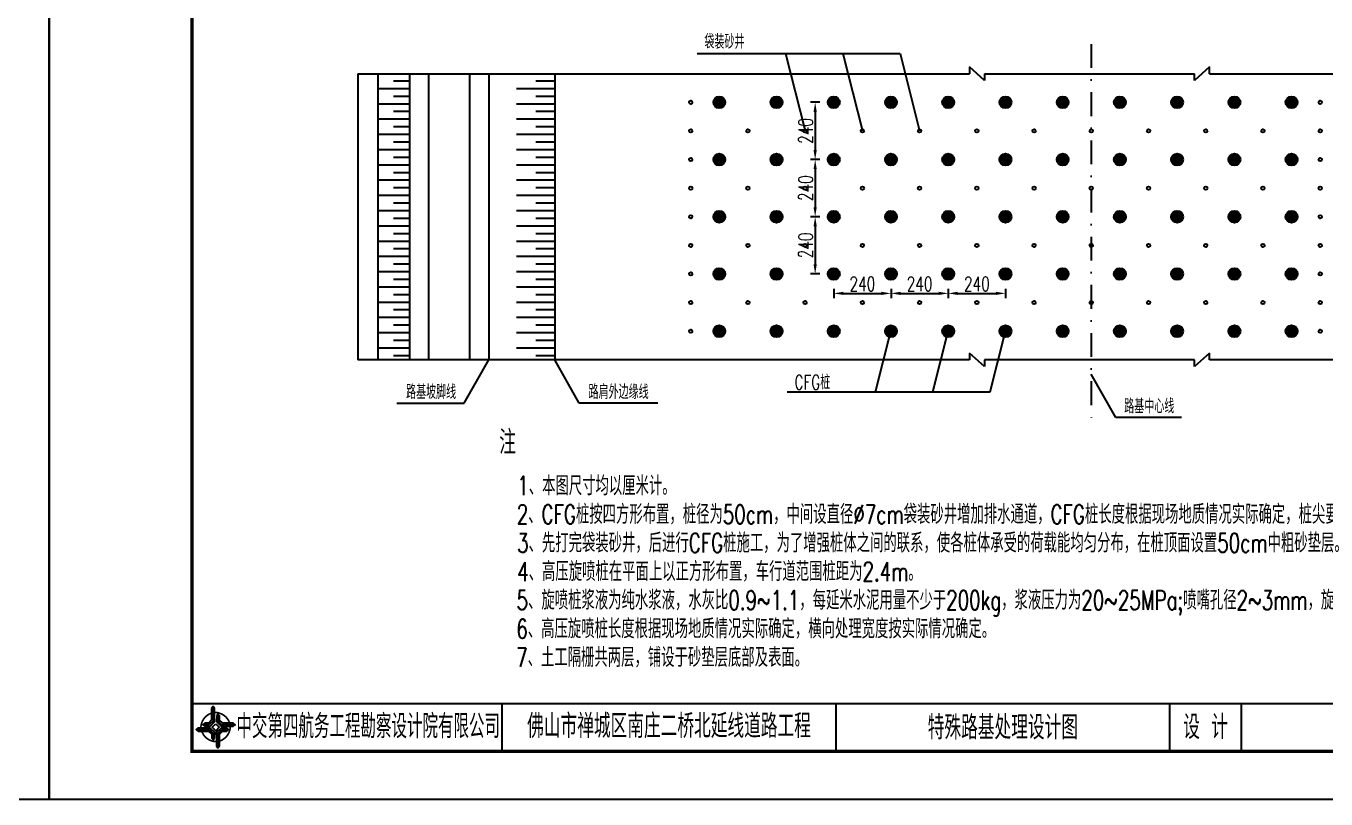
# Model space of a CAD drawing. Extents: x 216 to 3576, y 696 to 993.
# Drawn here: x 1891.2 to 2163.7, y 695.5 to 857.7 of the extents above; entities that cross this region are included whole.
import ezdxf
from ezdxf.enums import TextEntityAlignment as Align

# ---------------------------------------------------------------- set-up
doc = ezdxf.new("R2010")
doc.units = 0
doc.header["$LTSCALE"] = 5
doc.header["$PDMODE"] = 32
doc.header["$PDSIZE"] = 0.3
for name, pattern in [('DASHDOT', [1, 0.5, -0.25, 0, -0.25]), ('HIDDEN', [0.375, 0.25, -0.125]), ('RICAD_LTYPE1', [0])]:
    doc.linetypes.add(name, pattern=pattern)
doc.layers.get('0').update_dxf_attribs({"linetype": 'CONTINUOUS'})
doc.layers.get('DEFPOINTS').update_dxf_attribs({"linetype": 'RICAD_LTYPE1'})
for name, color, linetype in [('2', 2, 'HIDDEN'), ('YOLLOW', 2, 'CONTINUOUS'), ('图框', 7, 'CONTINUOUS'), ('尺寸标注', 4, 'CONTINUOUS'), ('文字', 7, 'CONTINUOUS'), ('次轮廓', 7, 'CONTINUOUS'), ('示坡线', 100, 'CONTINUOUS'), ('道路结构', 7, 'CONTINUOUS')]:
    doc.layers.add(name, color=color, linetype=linetype)
doc.styles.get("Standard").update_dxf_attribs({"font": 'simplex1.shx', "width": 0.7, "bigfont": 'hztxt.shx'})
doc.dimstyles.new('比例1：200', dxfattribs={"dimtxt": 3, "dimasz": 2, "dimexe": 1, "dimexo": 1, "dimgap": 0.5, "dimtad": 1, "dimlfac": 20, "dimzin": 13, "dimdsep": 46, "dimtxsty": 'Standard', "dimcen": -0.09, "dimclrd": 256, "dimclre": 256, "dimclrt": 7, "dimaunit": 1, "dimadec": 0, "dimazin": 0, "dimtfac": 0.0005, "dimtix": 1, "dimtmove": 2, "dimatfit": 3, "dimfxl": 0, "dimtolj": 1, "dimtzin": 13, "dimarcsym": 0})

# ---------------------------------------------------------------- blocks, each defined once
blk = doc.blocks.new('*D70')
at = {"layer": 'DEFPOINTS', "color": 0}
for p in [(2060.54, 803.56), (2072.54, 803.56), (2072.54, 801.57)]:
    blk.add_point(p, dxfattribs=at)
at = {"layer": '尺寸标注', "lineweight": -2}
for p, q in [((2060.54, 802.56), (2060.54, 800.57)), ((2062.54, 801.57), (2070.54, 801.57)), ((2072.54, 802.56), (2072.54, 800.57))]:
    blk.add_line(p, q, dxfattribs=at)
at = {"layer": '尺寸标注'}
for points in [[(2062.54, 801.91), (2062.54, 801.24), (2060.54, 801.57)], [(2070.54, 801.91), (2070.54, 801.24), (2072.54, 801.57)]]:
    blk.add_solid(points, dxfattribs=at)
at = {"layer": '尺寸标注', "color": 7, "insert": (2066.54, 803.57), "char_height": 3, "attachment_point": 5}
blk.add_mtext('\\A1;240', dxfattribs=at)
blk = doc.blocks.new('*D71')
at = {"layer": 'DEFPOINTS', "color": 0}
for p in [(2072.54, 803.56), (2084.54, 803.56), (2084.54, 801.57)]:
    blk.add_point(p, dxfattribs=at)
at = {"layer": '尺寸标注', "lineweight": -2}
for p, q in [((2072.54, 802.56), (2072.54, 800.57)), ((2074.54, 801.57), (2082.54, 801.57)), ((2084.54, 802.56), (2084.54, 800.57))]:
    blk.add_line(p, q, dxfattribs=at)
at = {"layer": '尺寸标注'}
for points in [[(2074.54, 801.91), (2074.54, 801.24), (2072.54, 801.57)], [(2082.54, 801.91), (2082.54, 801.24), (2084.54, 801.57)]]:
    blk.add_solid(points, dxfattribs=at)
at = {"layer": '尺寸标注', "color": 7, "insert": (2078.54, 803.57), "char_height": 3, "attachment_point": 5}
blk.add_mtext('\\A1;240', dxfattribs=at)
blk = doc.blocks.new('*D72')
at = {"layer": 'DEFPOINTS', "color": 0}
for p in [(2084.54, 803.56), (2096.54, 803.56), (2096.54, 801.57)]:
    blk.add_point(p, dxfattribs=at)
at = {"layer": '尺寸标注', "lineweight": -2}
for p, q in [((2084.54, 802.56), (2084.54, 800.57)), ((2086.54, 801.57), (2094.54, 801.57)), ((2096.54, 802.56), (2096.54, 800.57))]:
    blk.add_line(p, q, dxfattribs=at)
at = {"layer": '尺寸标注'}
for points in [[(2086.54, 801.91), (2086.54, 801.24), (2084.54, 801.57)], [(2094.54, 801.91), (2094.54, 801.24), (2096.54, 801.57)]]:
    blk.add_solid(points, dxfattribs=at)
at = {"layer": '尺寸标注', "color": 7, "insert": (2090.54, 803.57), "char_height": 3, "attachment_point": 5}
blk.add_mtext('\\A1;240', dxfattribs=at)
blk = doc.blocks.new('*D73')
at = {"layer": 'DEFPOINTS', "color": 0}
for p in [(2058.59, 841.64), (2056.64, 829.64), (2058.59, 829.64)]:
    blk.add_point(p, dxfattribs=at)
at = {"layer": '尺寸标注', "lineweight": -2}
for p, q in [((2057.59, 841.64), (2055.64, 841.64)), ((2056.64, 839.64), (2056.64, 831.64)), ((2057.59, 829.64), (2055.64, 829.64))]:
    blk.add_line(p, q, dxfattribs=at)
at = {"layer": '尺寸标注'}
for points in [[(2056.3, 839.64), (2056.97, 839.64), (2056.64, 841.64)], [(2056.3, 831.64), (2056.97, 831.64), (2056.64, 829.64)]]:
    blk.add_solid(points, dxfattribs=at)
at = {"layer": '尺寸标注', "color": 7, "insert": (2054.64, 835.64), "char_height": 3, "attachment_point": 5, "rotation": 90}
blk.add_mtext('\\A1;240', dxfattribs=at)
blk = doc.blocks.new('*D74')
at = {"layer": 'DEFPOINTS', "color": 0}
for p in [(2058.59, 829.64), (2056.64, 817.64), (2058.59, 817.64)]:
    blk.add_point(p, dxfattribs=at)
at = {"layer": '尺寸标注', "lineweight": -2}
for p, q in [((2057.59, 829.64), (2055.64, 829.64)), ((2056.64, 827.64), (2056.64, 819.64)), ((2057.59, 817.64), (2055.64, 817.64))]:
    blk.add_line(p, q, dxfattribs=at)
at = {"layer": '尺寸标注'}
for points in [[(2056.3, 827.64), (2056.97, 827.64), (2056.64, 829.64)], [(2056.3, 819.64), (2056.97, 819.64), (2056.64, 817.64)]]:
    blk.add_solid(points, dxfattribs=at)
at = {"layer": '尺寸标注', "color": 7, "insert": (2054.64, 823.64), "char_height": 3, "attachment_point": 5, "rotation": 90}
blk.add_mtext('\\A1;240', dxfattribs=at)
blk = doc.blocks.new('*D75')
at = {"layer": 'DEFPOINTS', "color": 0}
for p in [(2058.59, 817.64), (2056.64, 805.64), (2058.59, 805.64)]:
    blk.add_point(p, dxfattribs=at)
at = {"layer": '尺寸标注', "lineweight": -2}
for p, q in [((2057.59, 817.64), (2055.64, 817.64)), ((2056.64, 815.64), (2056.64, 807.64)), ((2057.59, 805.64), (2055.64, 805.64))]:
    blk.add_line(p, q, dxfattribs=at)
at = {"layer": '尺寸标注'}
for points in [[(2056.3, 815.64), (2056.97, 815.64), (2056.64, 817.64)], [(2056.3, 807.64), (2056.97, 807.64), (2056.64, 805.64)]]:
    blk.add_solid(points, dxfattribs=at)
at = {"layer": '尺寸标注', "color": 7, "insert": (2054.64, 811.64), "char_height": 3, "attachment_point": 5, "rotation": 90}
blk.add_mtext('\\A1;240', dxfattribs=at)
blk = doc.blocks.new('series')
at = {"width": 0.75}
for tag, height, p in [('页码', 4, (-35, -19)), ('图名', 5, (-220, -282)), ('图号', 5, (-20, -282))]:
    blk.add_attdef(tag, text='', height=height, dxfattribs=at).set_placement(p, align=Align.MIDDLE_CENTER)
blk = doc.blocks.new('tb')
at = {"lineweight": -3}
h = blk.add_hatch(color=256, dxfattribs=at)
h.paths.add_polyline_path([(-1.23, -0.13), (-3.78, -0.14), (-4.14, -0.41), (-1.4, -0.44), (-0.56, -1.24), (-0.54, -2.62), (-0.27, -2.2), (-0.26, -1.06)])
h.paths.add_polyline_path([(0.13, -1.08), (0.14, -3.86), (0.41, -4.26), (0.44, -1.24), (1.25, -0.43), (2.66, -0.43), (2.26, -0.16), (1.07, -0.15)])
h.paths.add_polyline_path([(1.08, 0.3), (3.62, 0.3), (4.02, 0.56), (1.25, 0.57), (0.43, 1.39), (0.43, 2.8), (0.16, 2.41), (0.15, 1.24)])
h.paths.add_polyline_path([(-0.28, 1.21), (-0.28, 3.99), (-0.56, 4.39), (-0.57, 1.41), (-1.38, 0.6), (-2.74, 0.56), (-2.33, 0.3), (-1.2, 0.29)])
for p, q in [((-0.56, 4.39), (-0.57, 1.41)), ((0.43, 2.8), (0.43, 1.39)), ((-1.38, 0.6), (-2.74, 0.56)), ((-0.57, 1.41), (-1.38, 0.6)), ((0.43, 1.39), (1.25, 0.57)), ((1.25, 0.57), (4.02, 0.56)), ((-4.14, -0.41), (-1.4, -0.44)), ((-1.4, -0.44), (-0.56, -1.24)), ((-0.56, -1.24), (-0.54, -2.62)), ((0.41, -4.26), (0.44, -1.24)), ((0.44, -1.24), (1.25, -0.43)), ((1.25, -0.43), (2.66, -0.43))]:
    blk.add_line(p, q, dxfattribs=at)
at = {"lineweight": -3, "const_width": 0.35, "flags": 128}
for points in [[(-0.9, 3.02, 0.324167), (-3.16, -0.14)], [(2.88, 0.92, 0.324403), (-0.24, 3.15)], [(0.75, -2.86, 0.325418), (3.02, 0.26)], [(-2.98, -0.76, 0.322976), (0.14, -2.98)]]:
    blk.add_lwpolyline(points, format="xyb", dxfattribs=at)
at = {"lineweight": -3, "flags": 128}
for points in [[(-0.9, 3.99), (-0.9, 1.58), (-1.53, 0.91), (-2.34, 0.91), (-2.74, 0.56), (-2.33, 0.3), (-1.2, 0.29), (-0.28, 1.21), (-0.28, 3.99), (-0.56, 4.39)], [(3.62, 0.92), (1.43, 0.92), (0.77, 1.54), (0.77, 2.38), (0.43, 2.8), (0.16, 2.41), (0.15, 1.24), (1.08, 0.3), (3.62, 0.3), (4.02, 0.56)], [(-0.04, 0.77), (0.68, 0.04), (-0.04, -0.69), (-0.77, 0.05)], [(-3.73, -0.76), (-1.54, -0.76), (-0.89, -1.39), (-0.89, -2.21), (-0.54, -2.62), (-0.27, -2.2), (-0.26, -1.06), (-1.23, -0.13), (-3.78, -0.14), (-4.14, -0.41)], [(0.75, -3.85), (0.75, -1.43), (1.4, -0.78), (2.26, -0.78), (2.66, -0.43), (2.26, -0.16), (1.07, -0.15), (0.13, -1.08), (0.14, -3.86), (0.41, -4.26)]]:
    blk.add_lwpolyline(points, close=True, dxfattribs=at)
blk = doc.blocks.new('123')
at = {"color": 7}
blk.add_lwpolyline([(635.99, 695.53), (635.99, 992.53), (215.99, 992.53), (215.99, 695.53)], close=True, dxfattribs=at)

msp = doc.modelspace()

# ---------------------------------------------------------------- hatches: boundary and pattern name
at = {"layer": '尺寸标注'}
h = msp.add_hatch(color=1, dxfattribs=at)
edge = h.paths.add_edge_path()
edge.add_arc((2036.53698, 841.64027), 1.25, 0, 360)
h = msp.add_hatch(color=1, dxfattribs=at)
edge = h.paths.add_edge_path()
edge.add_arc((2048.53698, 841.64027), 1.25, 0, 360)
h = msp.add_hatch(color=1, dxfattribs=at)
edge = h.paths.add_edge_path()
edge.add_arc((2060.53698, 841.64027), 1.25, 0, 360)
h = msp.add_hatch(color=1, dxfattribs=at)
edge = h.paths.add_edge_path()
edge.add_arc((2072.53698, 841.64027), 1.25, 0, 360)
h = msp.add_hatch(color=1, dxfattribs=at)
edge = h.paths.add_edge_path()
edge.add_arc((2084.53698, 841.64027), 1.25, 0, 360)
h = msp.add_hatch(color=1, dxfattribs=at)
edge = h.paths.add_edge_path()
edge.add_arc((2096.53698, 841.64027), 1.25, 0, 360)
h = msp.add_hatch(color=1, dxfattribs=at)
edge = h.paths.add_edge_path()
edge.add_arc((2108.53698, 841.64027), 1.25, 0, 360)
h = msp.add_hatch(color=1, dxfattribs=at)
edge = h.paths.add_edge_path()
edge.add_arc((2120.53698, 841.64027), 1.25, 0, 360)
h = msp.add_hatch(color=1, dxfattribs=at)
edge = h.paths.add_edge_path()
edge.add_arc((2132.53698, 841.64027), 1.25, 0, 360)
h = msp.add_hatch(color=1, dxfattribs=at)
edge = h.paths.add_edge_path()
edge.add_arc((2144.53698, 841.64027), 1.25, 0, 360)
h = msp.add_hatch(color=1, dxfattribs=at)
edge = h.paths.add_edge_path()
edge.add_arc((2156.53698, 841.64027), 1.25, 0, 360)
h = msp.add_hatch(color=1, dxfattribs=at)
edge = h.paths.add_edge_path()
edge.add_arc((2036.53698, 829.64027), 1.25, 0, 360)
h = msp.add_hatch(color=1, dxfattribs=at)
edge = h.paths.add_edge_path()
edge.add_arc((2048.53698, 829.64027), 1.25, 0, 360)
h = msp.add_hatch(color=1, dxfattribs=at)
edge = h.paths.add_edge_path()
edge.add_arc((2060.53698, 829.64027), 1.25, 0, 360)
h = msp.add_hatch(color=1, dxfattribs=at)
edge = h.paths.add_edge_path()
edge.add_arc((2072.53698, 829.64027), 1.25, 0, 360)
h = msp.add_hatch(color=1, dxfattribs=at)
edge = h.paths.add_edge_path()
edge.add_arc((2084.53698, 829.64027), 1.25, 0, 360)
h = msp.add_hatch(color=1, dxfattribs=at)
edge = h.paths.add_edge_path()
edge.add_arc((2096.53698, 829.64027), 1.25, 0, 360)
h = msp.add_hatch(color=1, dxfattribs=at)
edge = h.paths.add_edge_path()
edge.add_arc((2108.53698, 829.64027), 1.25, 0, 360)
h = msp.add_hatch(color=1, dxfattribs=at)
edge = h.paths.add_edge_path()
edge.add_arc((2120.53698, 829.64027), 1.25, 0, 360)
h = msp.add_hatch(color=1, dxfattribs=at)
edge = h.paths.add_edge_path()
edge.add_arc((2132.53698, 829.64027), 1.25, 0, 360)
h = msp.add_hatch(color=1, dxfattribs=at)
edge = h.paths.add_edge_path()
edge.add_arc((2144.53698, 829.64027), 1.25, 0, 360)
h = msp.add_hatch(color=1, dxfattribs=at)
edge = h.paths.add_edge_path()
edge.add_arc((2156.53698, 829.64027), 1.25, 0, 360)
h = msp.add_hatch(color=1, dxfattribs=at)
edge = h.paths.add_edge_path()
edge.add_arc((2036.53698, 817.64027), 1.25, 0, 360)
h = msp.add_hatch(color=1, dxfattribs=at)
edge = h.paths.add_edge_path()
edge.add_arc((2048.53698, 817.64027), 1.25, 0, 360)
h = msp.add_hatch(color=1, dxfattribs=at)
edge = h.paths.add_edge_path()
edge.add_arc((2060.53698, 817.64027), 1.25, 0, 360)
h = msp.add_hatch(color=1, dxfattribs=at)
edge = h.paths.add_edge_path()
edge.add_arc((2072.53698, 817.64027), 1.25, 0, 360)
h = msp.add_hatch(color=1, dxfattribs=at)
edge = h.paths.add_edge_path()
edge.add_arc((2084.53698, 817.64027), 1.25, 0, 360)
h = msp.add_hatch(color=1, dxfattribs=at)
edge = h.paths.add_edge_path()
edge.add_arc((2096.53698, 817.64027), 1.25, 0, 360)
h = msp.add_hatch(color=1, dxfattribs=at)
edge = h.paths.add_edge_path()
edge.add_arc((2108.53698, 817.64027), 1.25, 0, 360)
h = msp.add_hatch(color=1, dxfattribs=at)
edge = h.paths.add_edge_path()
edge.add_arc((2120.53698, 817.64027), 1.25, 0, 360)
h = msp.add_hatch(color=1, dxfattribs=at)
edge = h.paths.add_edge_path()
edge.add_arc((2132.53698, 817.64027), 1.25, 0, 360)
h = msp.add_hatch(color=1, dxfattribs=at)
edge = h.paths.add_edge_path()
edge.add_arc((2144.53698, 817.64027), 1.25, 0, 360)
h = msp.add_hatch(color=1, dxfattribs=at)
edge = h.paths.add_edge_path()
edge.add_arc((2156.53698, 817.64027), 1.25, 0, 360)
h = msp.add_hatch(color=1, dxfattribs=at)
edge = h.paths.add_edge_path()
edge.add_arc((2036.53698, 805.64027), 1.25, 0, 360)
h = msp.add_hatch(color=1, dxfattribs=at)
edge = h.paths.add_edge_path()
edge.add_arc((2048.53698, 805.64027), 1.25, 0, 360)
h = msp.add_hatch(color=1, dxfattribs=at)
edge = h.paths.add_edge_path()
edge.add_arc((2060.53698, 805.64027), 1.25, 0, 360)
h = msp.add_hatch(color=1, dxfattribs=at)
edge = h.paths.add_edge_path()
edge.add_arc((2072.53698, 805.64027), 1.25, 0, 360)
h = msp.add_hatch(color=1, dxfattribs=at)
edge = h.paths.add_edge_path()
edge.add_arc((2084.53698, 805.64027), 1.25, 0, 360)
h = msp.add_hatch(color=1, dxfattribs=at)
edge = h.paths.add_edge_path()
edge.add_arc((2096.53698, 805.64027), 1.25, 0, 360)
h = msp.add_hatch(color=1, dxfattribs=at)
edge = h.paths.add_edge_path()
edge.add_arc((2108.53698, 805.64027), 1.25, 0, 360)
h = msp.add_hatch(color=1, dxfattribs=at)
edge = h.paths.add_edge_path()
edge.add_arc((2120.53698, 805.64027), 1.25, 0, 360)
h = msp.add_hatch(color=1, dxfattribs=at)
edge = h.paths.add_edge_path()
edge.add_arc((2132.53698, 805.64027), 1.25, 0, 360)
h = msp.add_hatch(color=1, dxfattribs=at)
edge = h.paths.add_edge_path()
edge.add_arc((2144.53698, 805.64027), 1.25, 0, 360)
h = msp.add_hatch(color=1, dxfattribs=at)
edge = h.paths.add_edge_path()
edge.add_arc((2156.53698, 805.64027), 1.25, 0, 360)
h = msp.add_hatch(color=1, dxfattribs=at)
edge = h.paths.add_edge_path()
edge.add_arc((2036.53698, 793.64027), 1.25, 0, 360)
h = msp.add_hatch(color=1, dxfattribs=at)
edge = h.paths.add_edge_path()
edge.add_arc((2048.53698, 793.64027), 1.25, 0, 360)
h = msp.add_hatch(color=1, dxfattribs=at)
edge = h.paths.add_edge_path()
edge.add_arc((2060.53698, 793.64027), 1.25, 0, 360)
h = msp.add_hatch(color=1, dxfattribs=at)
edge = h.paths.add_edge_path()
edge.add_arc((2072.53698, 793.64027), 1.25, 0, 360)
h = msp.add_hatch(color=1, dxfattribs=at)
edge = h.paths.add_edge_path()
edge.add_arc((2084.53698, 793.64027), 1.25, 0, 360)
h = msp.add_hatch(color=1, dxfattribs=at)
edge = h.paths.add_edge_path()
edge.add_arc((2096.53698, 793.64027), 1.25, 0, 360)
h = msp.add_hatch(color=1, dxfattribs=at)
edge = h.paths.add_edge_path()
edge.add_arc((2108.53698, 793.64027), 1.25, 0, 360)
h = msp.add_hatch(color=1, dxfattribs=at)
edge = h.paths.add_edge_path()
edge.add_arc((2120.53698, 793.64027), 1.25, 0, 360)
h = msp.add_hatch(color=1, dxfattribs=at)
edge = h.paths.add_edge_path()
edge.add_arc((2132.53698, 793.64027), 1.25, 0, 360)
h = msp.add_hatch(color=1, dxfattribs=at)
edge = h.paths.add_edge_path()
edge.add_arc((2144.53698, 793.64027), 1.25, 0, 360)
h = msp.add_hatch(color=1, dxfattribs=at)
edge = h.paths.add_edge_path()
edge.add_arc((2156.53698, 793.64027), 1.25, 0, 360)

# ---------------------------------------------------------------- linework, layer by layer
at = {"color": 2}
for p, q in [((2031.90755, 851.87765), (2074.43216, 851.87765)), ((2050.43216, 851.87765), (2054.53698, 835.64027)), ((2062.43216, 851.87765), (2066.53698, 835.64027)), ((2074.43216, 851.87765), (2078.53698, 835.64027)), ((2069.3178, 780.90622), (2072.53698, 793.64027)), ((2081.3178, 780.90622), (2084.53698, 793.64027)), ((2093.3178, 780.90622), (2096.53698, 793.64027)), ((1983.07459, 778.53601), (1988.19781, 787.64027)), ((2007.16019, 778.53601), (2002.03698, 787.64027)), ((2119.66019, 775.53955), (2114.53698, 784.64382)), ((2050.7932, 780.90622), (2093.3178, 780.90622)), ((1968.95333, 778.53601), (1983.07459, 778.53601)), ((2023.64848, 778.53601), (2007.16019, 778.53601)), ((2133.45728, 775.53955), (2119.66019, 775.53955))]:
    msp.add_line(p, q, dxfattribs=at)
for p, q in [((1960.74575, 847.64027), (1960.74575, 787.64027)), ((1964.91588, 847.64027), (1964.91588, 787.64027)), ((1971.58548, 847.64027), (1971.58548, 787.64027)), ((1975.58548, 847.64027), (1975.58548, 787.64027)), ((1984.14836, 847.64027), (1984.14836, 787.64027)), ((1988.19781, 847.64027), (1988.19781, 787.64027))]:
    msp.add_line(p, q)
for centre in [(2036.53698, 841.64027), (2048.53698, 841.64027), (2060.53698, 841.64027), (2072.53698, 841.64027), (2084.53698, 841.64027), (2096.53698, 841.64027), (2108.53698, 841.64027), (2120.53698, 841.64027), (2132.53698, 841.64027), (2144.53698, 841.64027), (2156.53698, 841.64027), (2036.53698, 829.64027), (2048.53698, 829.64027), (2060.53698, 829.64027), (2072.53698, 829.64027), (2084.53698, 829.64027), (2096.53698, 829.64027), (2108.53698, 829.64027), (2120.53698, 829.64027), (2132.53698, 829.64027), (2144.53698, 829.64027), (2156.53698, 829.64027), (2036.53698, 817.64027), (2048.53698, 817.64027), (2060.53698, 817.64027), (2072.53698, 817.64027), (2084.53698, 817.64027), (2096.53698, 817.64027), (2108.53698, 817.64027), (2120.53698, 817.64027), (2132.53698, 817.64027), (2144.53698, 817.64027), (2156.53698, 817.64027), (2036.53698, 805.64027), (2048.53698, 805.64027), (2060.53698, 805.64027), (2072.53698, 805.64027), (2084.53698, 805.64027), (2096.53698, 805.64027), (2108.53698, 805.64027), (2120.53698, 805.64027), (2132.53698, 805.64027), (2144.53698, 805.64027), (2156.53698, 805.64027), (2036.53698, 793.64027), (2048.53698, 793.64027), (2060.53698, 793.64027), (2072.53698, 793.64027), (2084.53698, 793.64027), (2096.53698, 793.64027), (2108.53698, 793.64027), (2120.53698, 793.64027), (2132.53698, 793.64027), (2144.53698, 793.64027), (2156.53698, 793.64027)]:
    msp.add_circle(centre, 1.25)
at = {"layer": '2', "linetype": 'DASHDOT', "ltscale": 2}
msp.add_line((2114.53698, 853.84138), (2114.53698, 774.23512), dxfattribs=at)
at = {"layer": 'YOLLOW'}
for p, q in [((2092.1085, 846.22594), (2088.9826, 849.05461)), ((2088.9826, 849.05461), (2088.9826, 847.64027)), ((2139.31773, 849.05461), (2136.19183, 846.22594)), ((2139.31773, 847.64027), (2139.31773, 849.05461)), ((1960.74575, 847.64027), (2088.9826, 847.64027)), ((2092.1085, 847.64027), (2136.19183, 847.64027)), ((2092.1085, 847.64027), (2092.1085, 846.22594)), ((2136.19183, 846.22594), (2136.19183, 847.64027)), ((2139.31773, 847.64027), (2268.3282, 847.64027)), ((2092.1085, 786.22594), (2088.9826, 789.05461)), ((2088.9826, 789.05461), (2088.9826, 787.64027)), ((2139.31773, 789.05461), (2136.19183, 786.22594)), ((2139.31773, 787.64027), (2139.31773, 789.05461)), ((2088.9826, 787.64027), (1960.74575, 787.64027)), ((2136.19183, 787.64027), (2092.1085, 787.64027)), ((2092.1085, 787.64027), (2092.1085, 786.22594)), ((2136.19183, 786.22594), (2136.19183, 787.64027)), ((2268.3282, 787.64027), (2139.31773, 787.64027))]:
    msp.add_line(p, q, dxfattribs=at)
at = {"layer": '图框'}
for points, const_width in [([(2305.99162, 982.52876), (1925.99162, 982.52876), (1925.99162, 705.52876), (2305.99162, 705.52876), (2305.99162, 982.52876)], 0.7), ([(1925.99162, 715.52876), (2305.99162, 715.52876)], 0.4), ([(1990.99162, 715.52876), (1990.99162, 705.52876)], 0.4), ([(2060.99162, 705.52876), (2060.99162, 715.52876)], 0.4), ([(2130.99162, 705.52876), (2130.99162, 715.52876)], 0.4), ([(2145.99162, 705.52876), (2145.99162, 715.52876)], 0.4)]:
    msp.add_lwpolyline(points, dxfattribs=dict(at, const_width=const_width))
at = {"layer": '次轮廓'}
for centre in [(2030.53698, 841.64027), (2162.54836, 841.64027), (2030.53698, 835.64027), (2042.53698, 835.64027), (2042.53698, 835.64027), (2054.53698, 835.64027), (2054.53698, 835.64027), (2066.53698, 835.64027), (2078.53698, 835.64027), (2090.53698, 835.64027), (2102.53698, 835.64027), (2114.53698, 835.64027), (2126.53698, 835.64027), (2138.53698, 835.64027), (2150.53698, 835.64027), (2162.54836, 835.64027), (2030.53698, 829.64027), (2162.54836, 829.64027), (2030.53698, 823.64027), (2042.53698, 823.64027), (2054.53698, 823.64027), (2066.53698, 823.64027), (2078.53698, 823.64027), (2090.53698, 823.64027), (2102.53698, 823.64027), (2114.53698, 823.64027), (2126.53698, 823.64027), (2138.53698, 823.64027), (2150.53698, 823.64027), (2162.54836, 823.64027), (2030.53698, 817.64027), (2162.54836, 817.64027), (2030.53698, 811.64027), (2042.53698, 811.64027), (2054.53698, 811.64027), (2066.53698, 811.64027), (2078.53698, 811.64027), (2090.53698, 811.64027), (2102.53698, 811.64027), (2114.53698, 811.64027), (2126.53698, 811.64027), (2138.53698, 811.64027), (2150.53698, 811.64027), (2162.54836, 811.64027), (2030.53698, 805.64027), (2162.54836, 805.64027), (2030.53698, 799.64027), (2042.53698, 799.64027), (2054.53698, 799.64027), (2066.53698, 799.64027), (2078.53698, 799.64027), (2090.53698, 799.64027), (2102.53698, 799.64027), (2114.53698, 799.64027), (2126.53698, 799.64027), (2138.53698, 799.64027), (2150.53698, 799.64027), (2162.54836, 799.64027), (2030.53698, 793.64027), (2162.54836, 793.64027)]:
    msp.add_circle(centre, 0.35, dxfattribs=at)
at = {"layer": '示坡线'}
for p, q in [((1971.58548, 846.08769), (1968.25068, 846.08769)), ((2002.03698, 846.08769), (1998.03698, 846.08769)), ((1971.58548, 844.48769), (1964.91588, 844.48769)), ((1971.58548, 842.88769), (1968.25068, 842.88769)), ((2002.03698, 844.48769), (1994.03698, 844.48769)), ((2002.03698, 842.88769), (1998.03698, 842.88769)), ((1971.58548, 841.28769), (1964.91588, 841.28769)), ((1971.58548, 839.68769), (1968.25068, 839.68769)), ((2002.03698, 841.28769), (1994.03698, 841.28769)), ((2002.03698, 839.68769), (1998.03698, 839.68769)), ((1971.58548, 838.08769), (1964.91588, 838.08769)), ((2002.03698, 838.08769), (1994.03698, 838.08769)), ((1971.58548, 834.88769), (1964.91588, 834.88769)), ((1971.58548, 836.48769), (1968.25068, 836.48769)), ((2002.03698, 834.88769), (1994.03698, 834.88769)), ((2002.03698, 836.48769), (1998.03698, 836.48769)), ((1971.58548, 831.68769), (1964.91588, 831.68769)), ((1971.58548, 833.28769), (1968.25068, 833.28769)), ((2002.03698, 831.68769), (1994.03698, 831.68769)), ((2002.03698, 833.28769), (1998.03698, 833.28769)), ((1971.58548, 830.08769), (1968.25068, 830.08769)), ((2002.03698, 830.08769), (1998.03698, 830.08769)), ((1971.58548, 828.48769), (1964.91588, 828.48769)), ((1971.58548, 826.88769), (1968.25068, 826.88769)), ((2002.03698, 828.48769), (1994.03698, 828.48769)), ((2002.03698, 826.88769), (1998.03698, 826.88769)), ((1971.58548, 825.28769), (1964.91588, 825.28769)), ((1971.58548, 823.68769), (1968.25068, 823.68769)), ((2002.03698, 825.28769), (1994.03698, 825.28769)), ((2002.03698, 823.68769), (1998.03698, 823.68769)), ((1971.58548, 822.08769), (1964.91588, 822.08769)), ((1971.58548, 820.48769), (1968.25068, 820.48769)), ((2002.03698, 822.08769), (1994.03698, 822.08769)), ((2002.03698, 820.48769), (1998.03698, 820.48769)), ((1971.58548, 818.88769), (1964.91588, 818.88769)), ((2002.03698, 818.88769), (1994.03698, 818.88769)), ((1971.58548, 815.68769), (1964.91588, 815.68769)), ((1971.58548, 817.28769), (1968.25068, 817.28769)), ((2002.03698, 815.68769), (1994.03698, 815.68769)), ((2002.03698, 817.28769), (1998.03698, 817.28769)), ((1971.58548, 812.48769), (1964.91588, 812.48769)), ((1971.58548, 814.08769), (1968.25068, 814.08769)), ((2002.03698, 812.48769), (1994.03698, 812.48769)), ((2002.03698, 814.08769), (1998.03698, 814.08769)), ((1971.58548, 810.88769), (1968.25068, 810.88769)), ((2002.03698, 810.88769), (1998.03698, 810.88769)), ((1971.58548, 809.28769), (1964.91588, 809.28769)), ((1971.58548, 807.68769), (1968.25068, 807.68769)), ((2002.03698, 809.28769), (1994.03698, 809.28769)), ((2002.03698, 807.68769), (1998.03698, 807.68769)), ((1971.58548, 806.08769), (1964.91588, 806.08769)), ((1971.58548, 804.48769), (1968.25068, 804.48769)), ((2002.03698, 806.08769), (1994.03698, 806.08769)), ((2002.03698, 804.48769), (1998.03698, 804.48769)), ((1971.58548, 802.88769), (1964.91588, 802.88769)), ((2002.03698, 802.88769), (1994.03698, 802.88769)), ((1971.58548, 799.68769), (1964.91588, 799.68769)), ((1971.58548, 801.28769), (1968.25068, 801.28769)), ((2002.03698, 799.68769), (1994.03698, 799.68769)), ((2002.03698, 801.28769), (1998.03698, 801.28769)), ((1971.58548, 796.48769), (1964.91588, 796.48769)), ((1971.58548, 798.08769), (1968.25068, 798.08769)), ((2002.03698, 796.48769), (1994.03698, 796.48769)), ((2002.03698, 798.08769), (1998.03698, 798.08769)), ((1971.58548, 793.28769), (1964.91588, 793.28769)), ((1971.58548, 794.88769), (1968.25068, 794.88769)), ((2002.03698, 793.28769), (1994.03698, 793.28769)), ((2002.03698, 794.88769), (1998.03698, 794.88769)), ((1971.58548, 791.68769), (1968.25068, 791.68769)), ((2002.03698, 791.68769), (1998.03698, 791.68769)), ((1971.58548, 790.08769), (1964.91588, 790.08769)), ((1971.58548, 788.48769), (1968.25068, 788.48769)), ((2002.03698, 790.08769), (1994.03698, 790.08769)), ((2002.03698, 788.48769), (1998.03698, 788.48769))]:
    msp.add_line(p, q, dxfattribs=at)
at = {"layer": '道路结构'}
msp.add_line((2002.03698, 847.64027), (2002.03698, 787.64027), dxfattribs=at)

# ---------------------------------------------------------------- block references
at = {"layer": '图框'}
ref = msp.add_blockref('series', (2315.99162, 992.52876), dxfattribs=at)
ref.add_attrib('页码', '第  5  页     共  8  页', dxfattribs={"layer": '0', "height": 4, "width": 0.7}).set_placement((2280.99162, 973.52876), align=Align.MIDDLE_CENTER)
ref.add_attrib('图名', '特殊路基处理设计图', dxfattribs={"layer": '0', "height": 5, "width": 0.7}).set_placement((2095.99162, 710.52876), align=Align.MIDDLE_CENTER)
ref.add_attrib('图号', 'S3-17', dxfattribs={"layer": '0', "height": 5, "width": 0.7}).set_placement((2295.99162, 710.52876), align=Align.MIDDLE_CENTER)
at = {"layer": '图框', "lineweight": -3}
msp.add_blockref('tb', (1930.98735, 710.5341), dxfattribs=at)
at = {"layer": '尺寸标注'}
for p in [(1260, 0), (1680, 0)]:
    msp.add_blockref('123', p, dxfattribs=at)

# ---------------------------------------------------------------- texts
at = {"width": 0.7}
for s, p in [('袋装砂井', (2033.41721, 854.36253)), ('CFG桩', (2052.30285, 782.93945))]:
    msp.add_text(s, height=3, dxfattribs=at).set_placement(p, align=Align.MIDDLE_LEFT)
at = {"color": 7, "width": 0.7}
msp.add_text('注', height=5, dxfattribs=at).set_placement((1990.39367, 767.83865))
at = {"layer": '图框'}
for s, width, p in [('中交第四航务工程勘察设计院有限公司', 0.65, (1962.92246, 710.7772)), ('佛山市禅城区南庄二桥北延线道路工程', 0.7, (2025.99162, 710.84346)), ('设 计', 0.7, (2138.49238, 710.62335))]:
    msp.add_text(s, height=5, dxfattribs=dict(at, width=width)).set_placement(p, align=Align.MIDDLE_CENTER)
at = {"layer": '尺寸标注', "color": 7, "linetype": 'Continuous', "width": 0.7}
for s, p in [('1、本图尺寸均以厘米计。', (1994.18166, 759.23467)), ('2、CFG桩按四方形布置，桩径为50cm，中间设直径%%C7cm袋装砂井增加排水通道，CFG桩长度根据现场地质情况实际确定，桩尖要求打穿淤泥层进入持力层50cm以上。', (1994.0763, 753.23467)), ('3、先打完袋装砂井，后进行CFG桩施工，为了增强桩体之间的联系，使各桩体承受的荷载能均匀分布，在桩顶面设置50cm中粗砂垫层。', (1994.13906, 747.23467)), ('4、高压旋喷桩在平面上以正方形布置，车行道范围桩距为2.4m。', (1994.16805, 741.23467)), ('5、旋喷桩浆液为纯水浆液，水灰比0.9~1.1，每延米水泥用量不少于200kg，浆液压力为20~25MPa;喷嘴孔径2~3mm，旋喷管外径42~45mm，流量70~85L/min，转速15~20r/min，提升速度18~23cm/min。', (1994.03635, 735.23467)), ('6、高压旋喷桩长度根据现场地质情况实际确定，横向处理宽度按实际情况确定。', (1993.98114, 729.23467)), ('7、土工隔栅共两层，铺设于砂垫层底部及表面。', (1993.95342, 723.23467))]:
    msp.add_text(s, height=4, dxfattribs=at).set_placement(p)
at = {"layer": '文字', "width": 0.7}
for s, p in [('路基坡脚线', (1970.85664, 780.91708)), ('路肩外边缘线', (2009.12733, 780.91708)), ('路基中心线', (2121.44262, 777.92063))]:
    msp.add_text(s, height=3, dxfattribs=at).set_placement(p, align=Align.MIDDLE_LEFT)

# ---------------------------------------------------------------- dimensions: what is measured, and where the dimension line sits
at = {"layer": '尺寸标注'}
for base, p1, p2, picture, middle in [((2056.63602, 829.64027), (2058.59405, 841.64027), (2058.59405, 829.64027), '*D73', (2054.63602, 835.64027)), ((2056.63602, 817.64027), (2058.59405, 829.64027), (2058.59405, 817.64027), '*D74', (2054.63602, 823.64027)), ((2056.63602, 805.64027), (2058.59405, 817.64027), (2058.59405, 805.64027), '*D75', (2054.63602, 811.64027))]:
    dim = msp.add_linear_dim(base=base, p1=p1, p2=p2, angle=90, dimstyle='比例1：200', override={"dimtxsty": 'Standard'}, dxfattribs=at)
    dim.commit()
    dim.dimension.update_dxf_attribs({"geometry": picture, "text_midpoint": middle})
for base, p1, p2, picture, middle in [((2072.53698, 801.57235), (2060.53698, 803.56247), (2072.53698, 803.56247), '*D70', (2066.53698, 803.57235)), ((2084.53698, 801.57235), (2072.53698, 803.56247), (2084.53698, 803.56247), '*D71', (2078.53698, 803.57235)), ((2096.53698, 801.57235), (2084.53698, 803.56247), (2096.53698, 803.56247), '*D72', (2090.53698, 803.57235))]:
    dim = msp.add_linear_dim(base=base, p1=p1, p2=p2, dimstyle='比例1：200', override={"dimtxsty": 'Standard'}, dxfattribs=at)
    dim.commit()
    dim.dimension.update_dxf_attribs({"geometry": picture, "text_midpoint": middle})

doc.saveas('drawing.dxf')
